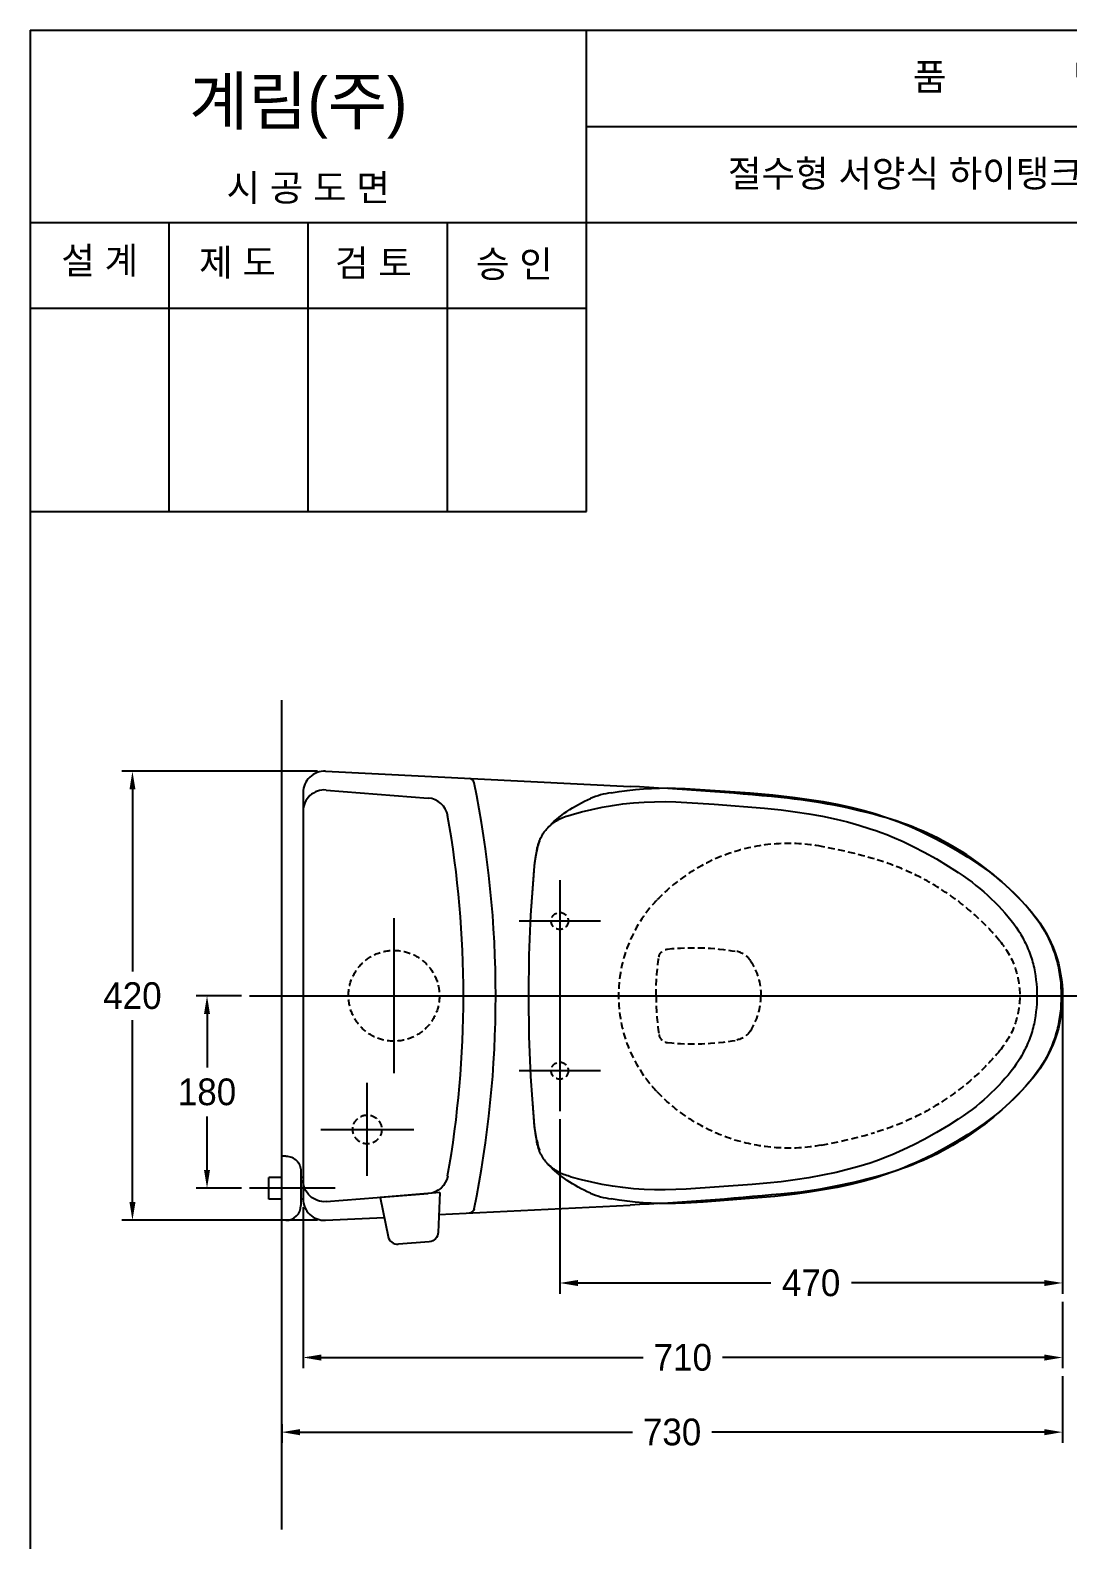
# Model space of a CAD drawing. Header units: millimetres. Extents: x 0 to 3800, y -67 to 2530.
# Drawn here: x 0 to 970, y 1118 to 2530 of the extents above; entities that cross this region are included whole.
import ezdxf
from ezdxf.enums import TextEntityAlignment as Align
from ezdxf.lldxf.tags import DXFTag

# ---------------------------------------------------------------- set-up
doc = ezdxf.new("R2010")
doc.units = ezdxf.units.MM
doc.linetypes.add('DASHED2', pattern=[9.525, 6.35, -3.175])
for name, color, linetype in [('TEXT', 7, 'Continuous'), ('내부선 및 부속', 4, 'Continuous'), ('도각라인', 255, 'Continuous'), ('외형선', 3, 'Continuous'), ('점선', 6, 'DASHED2'), ('중심선', 1, 'DASHED'), ('치수선', 7, 'Continuous')]:
    doc.layers.add(name, color=color, linetype=linetype)
doc.styles.add('____', font='')
doc.styles.add('타이틀', font='H2GTRM.TTF', dxfattribs={"height": 25})
doc.styles.get('____').set_extended_font_data('굴림')
tags = doc.linetypes.add('DASHDOT', pattern=[70, 31, -13, 13, -13]).pattern_tags.tags
tags[10:11] = [DXFTag(74, 4), DXFTag(75, 0), DXFTag(340, '0'), DXFTag(46, 0.0), DXFTag(50, 0.0), DXFTag(44, 0.0), DXFTag(45, 0.0)]
tags[8:9] = [DXFTag(74, 4), DXFTag(75, 0), DXFTag(340, '0'), DXFTag(46, 0.0), DXFTag(50, 0.0), DXFTag(44, 0.0), DXFTag(45, 0.0)]
tags[6:7] = [DXFTag(74, 4), DXFTag(75, 0), DXFTag(340, '0'), DXFTag(46, 0.0), DXFTag(50, 0.0), DXFTag(44, 0.0), DXFTag(45, 0.0)]
tags[4:5] = [DXFTag(74, 4), DXFTag(75, 0), DXFTag(340, '0'), DXFTag(46, 0.0), DXFTag(50, 0.0), DXFTag(44, 0.0), DXFTag(45, 0.0)]
tags = doc.linetypes.add('DASHED', pattern=[25.72, 12.86, -12.86]).pattern_tags.tags
tags[6:7] = [DXFTag(74, 4), DXFTag(75, 0), DXFTag(340, '0'), DXFTag(46, 0.0), DXFTag(50, 0.0), DXFTag(44, 0.0), DXFTag(45, 0.0)]
tags[4:5] = [DXFTag(74, 4), DXFTag(75, 0), DXFTag(340, '0'), DXFTag(46, 0.0), DXFTag(50, 0.0), DXFTag(44, 0.0), DXFTag(45, 0.0)]
doc.dimstyles.new('MSADIM', dxfattribs={"dimtxt": 33, "dimasz": 17, "dimexe": 10, "dimexo": 7.5, "dimgap": 10, "dimtad": 0, "dimtih": 1, "dimtoh": 1, "dimdec": 0, "dimzin": 1, "dimdsep": 46, "dimtxsty": '____', "dimcen": 11.25, "dimadec": 0, "dimazin": 0, "dimtfac": 1, "dimtdec": 0, "dimtix": 1, "dimtmove": 0, "dimatfit": 3, "dimfxl": 1, "dimtolj": 1, "dimtzin": 1, "dimarcsym": 0})

# ---------------------------------------------------------------- blocks, each defined once
blk = doc.blocks.new('*D13')
at = {"layer": '치수선', "color": 0, "linetype": 'Continuous', "lineweight": -2, "transparency": 16777216}
for p, q in [((965.1, 1619.4), (965.1, 1348.3)), ((495.1, 1511.4), (495.1, 1348.3)), ((512.1, 1358.3), (692.5, 1358.3)), ((948.1, 1358.3), (767.8, 1358.3))]:
    blk.add_line(p, q, dxfattribs=at)
at = {"layer": '치수선', "color": 0, "linetype": 'Continuous', "transparency": 16777216}
for points in [[(512.1, 1361.1), (512.1, 1355.4), (495.1, 1358.3)], [(948.1, 1361.1), (948.1, 1355.4), (965.1, 1358.3)]]:
    blk.add_solid(points, dxfattribs=at)
at = {"layer": '치수선', "color": 0, "linetype": 'Continuous', "transparency": 16777216, "insert": (730.1, 1358.3), "char_height": 25, "attachment_point": 5, "style": '____'}
blk.add_mtext('\\A1;470', dxfattribs=at)
blk = doc.blocks.new('*D14')
at = {"layer": '치수선', "color": 0, "linetype": 'Continuous', "lineweight": -2, "transparency": 16777216}
for p, q in [((255.1, 1429.1), (255.1, 1278.6)), ((965.1, 1340.8), (965.1, 1278.6)), ((272.1, 1288.6), (573, 1288.6)), ((948.1, 1288.6), (647.2, 1288.6))]:
    blk.add_line(p, q, dxfattribs=at)
at = {"layer": '치수선', "color": 0, "linetype": 'Continuous', "transparency": 16777216}
for points in [[(272.1, 1291.4), (272.1, 1285.7), (255.1, 1288.6)], [(948.1, 1291.4), (948.1, 1285.7), (965.1, 1288.6)]]:
    blk.add_solid(points, dxfattribs=at)
at = {"layer": '치수선', "color": 0, "linetype": 'Continuous', "transparency": 16777216, "insert": (610.1, 1288.6), "char_height": 25, "attachment_point": 5, "style": '____'}
blk.add_mtext('\\A1;710', dxfattribs=at)
blk = doc.blocks.new('*D15')
at = {"layer": '치수선', "color": 0, "linetype": 'Continuous', "lineweight": -2, "transparency": 16777216}
for p, q in [((965.1, 1271.1), (965.1, 1208.8)), ((235.1, 1226.4), (235.1, 1208.8)), ((252.1, 1218.8), (563, 1218.8)), ((948.1, 1218.8), (637.2, 1218.8))]:
    blk.add_line(p, q, dxfattribs=at)
at = {"layer": '치수선', "color": 0, "linetype": 'Continuous', "transparency": 16777216}
for points in [[(252.1, 1221.6), (252.1, 1215.9), (235.1, 1218.8)], [(948.1, 1221.6), (948.1, 1215.9), (965.1, 1218.8)]]:
    blk.add_solid(points, dxfattribs=at)
at = {"layer": '치수선', "color": 0, "linetype": 'Continuous', "transparency": 16777216, "insert": (600.1, 1218.8), "char_height": 25, "attachment_point": 5, "style": '____'}
blk.add_mtext('\\A1;730', dxfattribs=at)
blk = doc.blocks.new('*D16')
at = {"layer": '치수선', "color": 0, "linetype": 'Continuous', "lineweight": -2, "transparency": 16777216}
for p, q in [((197.6, 1626.9), (155.3, 1626.9)), ((165.3, 1609.9), (165.3, 1559.7)), ((165.3, 1463.9), (165.3, 1514)), ((197.6, 1446.9), (155.3, 1446.9))]:
    blk.add_line(p, q, dxfattribs=at)
at = {"layer": '치수선', "color": 0, "linetype": 'Continuous', "transparency": 16777216}
for points in [[(162.5, 1609.9), (168.1, 1609.9), (165.3, 1626.9)], [(162.5, 1463.9), (168.1, 1463.9), (165.3, 1446.9)]]:
    blk.add_solid(points, dxfattribs=at)
at = {"layer": '치수선', "color": 0, "linetype": 'Continuous', "transparency": 16777216, "insert": (165.3, 1536.9), "char_height": 25, "attachment_point": 5, "style": '____'}
blk.add_mtext('\\A1;180', dxfattribs=at)
blk = doc.blocks.new('*D17')
at = {"layer": '치수선', "color": 0, "linetype": 'Continuous', "lineweight": -2, "transparency": 16777216}
for p, q in [((268.6, 1836.9), (85.6, 1836.9)), ((95.6, 1819.9), (95.6, 1649.7)), ((95.6, 1433.9), (95.6, 1604.1)), ((268.6, 1416.9), (85.6, 1416.9))]:
    blk.add_line(p, q, dxfattribs=at)
at = {"layer": '치수선', "color": 0, "linetype": 'Continuous', "transparency": 16777216}
for points in [[(92.8, 1819.9), (98.4, 1819.9), (95.6, 1836.9)], [(92.8, 1433.9), (98.4, 1433.9), (95.6, 1416.9)]]:
    blk.add_solid(points, dxfattribs=at)
at = {"layer": '치수선', "color": 0, "linetype": 'Continuous', "transparency": 16777216, "insert": (95.6, 1626.9), "char_height": 25, "attachment_point": 5, "style": '____'}
blk.add_mtext('\\A1;420', dxfattribs=at)

msp = doc.modelspace()

# ---------------------------------------------------------------- linework, layer by layer
at = {"layer": '내부선 및 부속', "linetype": 'Continuous'}
for p, q in [((473.5, 1491.5), (473.6, 1491.6)), ((473.6, 1491.6), (473.7, 1491.4)), ((239.1, 1476.9), (235.1, 1476.9)), ((223.1, 1436.6), (223.1, 1457.1)), ((235.1, 1457.1), (223.1, 1457.1)), ((253.1, 1462.9), (253.1, 1430.9)), ((255.1, 1457.1), (253.1, 1457.1)), ((383, 1442.8), (381.4, 1405.5)), ((235.1, 1436.6), (223.1, 1436.6)), ((255.1, 1436.6), (253.1, 1436.6)), ((327.2, 1438.4), (334.6, 1401.8)), ((239.1, 1416.9), (235.1, 1416.9)), ((373.1, 1396.9), (344.2, 1394.6))]:
    msp.add_line(p, q, dxfattribs=at)
at = {"layer": '내부선 및 부속', "linetype": 'Continuous', "flags": 128}
for points in [[(484.2, 1784.4), (486, 1786.3), (487.8, 1788.1), (490, 1790.1), (492.2, 1792.1), (494.6, 1794), (496.9, 1795.8), (499.3, 1797.6), (501.8, 1799.3), (504.4, 1801.1), (507.1, 1802.7), (509.8, 1804.3), (512.5, 1805.9), (515.3, 1807.4), (518.1, 1808.8), (520.9, 1810.1), (523.8, 1811.4)], [(505.9, 1796.3), (515.4, 1798.9), (525, 1801.2), (534.7, 1803.2), (544.4, 1804.9), (554.2, 1806.3), (564, 1807.3), (573.9, 1808), (583.8, 1808.4), (593.6, 1808.5), (603.5, 1808.2), (639.3, 1806), (686.5, 1802.5), (702.2, 1800.7)], [(543.1, 1816.8), (550.6, 1818), (558.2, 1819), (565.9, 1819.8), (573.5, 1820.5), (580.9, 1820.9), (588.4, 1821.2), (595.8, 1821.3), (603.3, 1821.2), (612.4, 1820.8), (673.2, 1816.7), (694.3, 1814.8), (715.2, 1812.4)], [(715.2, 1812.4), (728.3, 1810.6), (741.4, 1808.5), (754.3, 1806.1), (767.2, 1803.3), (778.4, 1800.5), (789.5, 1797.3), (800.5, 1793.8), (805.9, 1791.9), (811.3, 1789.8), (816.8, 1787.7), (822.2, 1785.4), (827.6, 1783.1), (832.9, 1780.6), (843.5, 1775.4), (853.9, 1769.9), (865.3, 1763.3), (876.6, 1756.4), (886.8, 1749.7), (891.9, 1746.3), (896.8, 1742.7), (900.7, 1739.7), (904.6, 1736.6), (908.3, 1733.4), (912, 1730.2), (915.8, 1726.7), (919.6, 1723.1), (923.2, 1719.5), (926.8, 1715.7), (929.9, 1712.3), (933, 1708.7), (936, 1705.2), (938.9, 1701.5), (941.4, 1698.1), (943.8, 1694.7), (946.1, 1691.1), (947.2, 1689.3), (948.2, 1687.5), (950.1, 1684.1), (951.9, 1680.6), (953.6, 1677.1), (955.1, 1673.5), (956.5, 1669.9), (957.8, 1666.2), (959, 1662.5), (960, 1658.7), (960.5, 1656.8), (961, 1654.8), (961.8, 1650.9), (962.4, 1646.9), (963, 1642.9), (963.4, 1638.9), (963.7, 1634.9), (963.8, 1630.9), (963.9, 1626.9)], [(482.8, 1782.8), (483.5, 1783.6), (484.2, 1784.4), (484.7, 1784.9), (485.3, 1785.4), (485.8, 1786), (486.4, 1786.5), (486.9, 1787), (487.5, 1787.5), (488.1, 1787.9), (488.7, 1788.4), (489.3, 1788.9), (490, 1789.3), (490.6, 1789.7), (491.2, 1790.1), (491.9, 1790.6), (492.5, 1790.9), (493.2, 1791.3), (493.9, 1791.7), (494.5, 1792.1), (495.2, 1792.4), (495.9, 1792.7), (496.6, 1793.1), (498.1, 1793.7), (499.6, 1794.3), (501.1, 1794.8), (502.7, 1795.3), (505.9, 1796.3)], [(702.2, 1800.7), (715.1, 1799), (727.9, 1797.1), (740.8, 1794.8), (753.5, 1792.1), (764.2, 1789.5), (774.8, 1786.5), (785.3, 1783.2), (790.5, 1781.4), (795.7, 1779.6), (800.8, 1777.6), (805.9, 1775.5), (816, 1771.1), (826, 1766.3), (835.8, 1761.3), (847.2, 1754.9), (858.3, 1748.2), (867.6, 1742.3), (872.2, 1739.2), (876.7, 1736), (880.5, 1733.2), (884.2, 1730.2), (887.9, 1727.2), (891.5, 1724.1), (895.1, 1721), (898.5, 1717.7), (901.9, 1714.4), (905.2, 1711), (908.3, 1707.7), (911.3, 1704.4), (914.2, 1700.9), (917, 1697.4), (919.5, 1694.3), (921.8, 1691), (924, 1687.7), (925.1, 1686), (926.1, 1684.3), (927, 1682.7), (927.9, 1681), (928.8, 1679.4), (929.7, 1677.7), (930.5, 1676), (931.3, 1674.3), (932.1, 1672.6), (932.8, 1670.9), (933.5, 1669.1), (934.2, 1667.4), (934.8, 1665.6), (935.4, 1663.8), (936, 1662.1), (936.6, 1660.3), (937.1, 1658.5), (937.6, 1656.7), (938, 1654.8), (938.5, 1653), (939.2, 1649.3), (939.8, 1645.6), (940.3, 1641.9), (940.7, 1638.1), (941, 1634.4), (941.2, 1630.6), (941.2, 1626.9)], [(473.5, 1762.3), (474.1, 1765), (474.5, 1766.6), (474.9, 1768.3), (475.1, 1769.1), (475.4, 1769.9), (475.7, 1770.7), (476, 1771.5), (476.3, 1772.4), (476.7, 1773.3), (477.1, 1774.3), (477.7, 1775.3), (478.2, 1776.3), (478.8, 1777.3), (479.3, 1778.3), (480, 1779.2), (480.6, 1780.1), (481.3, 1781.1), (482, 1781.9), (482.8, 1782.8)], [(466.1, 1626.9), (466.6, 1665), (468.2, 1702.3), (471.1, 1744.3), (471.5, 1748.2), (471.9, 1751.7), (472.4, 1755.2), (473.5, 1762.2)], [(468.7, 1710.5), (471.2, 1743.9), (471.6, 1748.3), (472.2, 1752.9), (472.8, 1757.5), (473.6, 1762.1)], [(473.5, 1491.5), (472.1, 1500.5), (471.6, 1504.7), (469.5, 1530.3), (468.2, 1551.5), (466.6, 1589.2), (466.1, 1626.9)], [(941.2, 1626.9), (941.2, 1623.1), (941, 1619.4), (940.7, 1615.6), (940.3, 1611.9), (939.8, 1608.2), (939.2, 1604.5), (938.5, 1600.8), (938, 1599), (937.6, 1597.1), (937.1, 1595.3), (936.6, 1593.5), (936, 1591.7), (935.4, 1589.9), (934.8, 1588.2), (934.2, 1586.4), (933.5, 1584.7), (932.8, 1582.9), (932.1, 1581.2), (931.3, 1579.5), (930.5, 1577.8), (929.7, 1576.1), (928.8, 1574.4), (928, 1572.8), (927, 1571.1), (926.1, 1569.5), (925.1, 1567.8), (924, 1566.1), (921.8, 1562.8), (919.5, 1559.5), (917.1, 1556.3), (914.2, 1552.8), (911.3, 1549.4), (908.3, 1546.1), (905.2, 1542.8), (901.9, 1539.4), (898.5, 1536.1), (895.1, 1532.8), (891.5, 1529.6), (887.9, 1526.5), (884.3, 1523.5), (880.5, 1520.6), (876.7, 1517.8), (872.2, 1514.6), (867.7, 1511.5), (858.4, 1505.6), (847.2, 1498.9), (835.8, 1492.5), (826, 1487.4), (816.1, 1482.7), (806, 1478.3), (800.9, 1476.2), (795.7, 1474.2), (790.5, 1472.3), (785.3, 1470.5), (774.8, 1467.2), (764.2, 1464.3), (753.5, 1461.7), (740.8, 1459), (727.9, 1456.7), (715.1, 1454.7), (702.2, 1453)], [(963.9, 1626.9), (963.8, 1622.9), (963.7, 1618.8), (963.4, 1614.8), (963, 1610.8), (962.4, 1606.8), (961.8, 1602.9), (961, 1598.9), (960.5, 1597), (960, 1595), (959, 1591.3), (957.8, 1587.5), (956.5, 1583.9), (955.1, 1580.2), (953.6, 1576.7), (951.9, 1573.1), (950.1, 1569.6), (948.2, 1566.2), (947.2, 1564.4), (946.1, 1562.6), (943.8, 1559.1), (941.4, 1555.7), (938.9, 1552.3), (936, 1548.6), (933, 1545), (929.9, 1541.5), (926.8, 1538), (923.2, 1534.3), (919.6, 1530.6), (915.8, 1527.1), (912, 1523.6), (908.3, 1520.3), (904.6, 1517.2), (900.7, 1514.1), (896.8, 1511.1), (891.9, 1507.5), (886.8, 1504), (876.6, 1497.3), (865.3, 1490.4), (853.9, 1483.9), (843.5, 1478.3), (832.9, 1473.2), (827.6, 1470.7), (822.2, 1468.4), (816.8, 1466.1), (811.3, 1463.9), (805.9, 1461.9), (800.5, 1460), (789.5, 1456.4), (778.4, 1453.3), (767.2, 1450.5), (754.3, 1447.7), (741.4, 1445.3), (728.3, 1443.2), (715.2, 1441.3)], [(473.6, 1491.6), (472.8, 1496.2), (472.2, 1500.9), (471.6, 1505.5), (469.8, 1526.5)], [(483.2, 1470.5), (482.2, 1471.6), (481.8, 1472.1), (481.3, 1472.7), (480.9, 1473.3), (480.4, 1473.9), (480, 1474.5), (479.6, 1475.1), (478.9, 1476.3), (478.5, 1476.9), (478.2, 1477.5), (477.9, 1478.1), (477.5, 1478.7), (477.2, 1479.3), (476.9, 1479.9), (476.6, 1480.6), (476.3, 1481.3), (476.1, 1482), (475.8, 1482.7), (475.6, 1483.4), (475.3, 1484.1), (474.9, 1485.6), (474.5, 1487), (474.1, 1488.5), (473.8, 1490), (473.5, 1491.5)], [(505.9, 1457.4), (502.9, 1458.4), (501.4, 1458.8), (499.9, 1459.4), (498.5, 1459.9), (497, 1460.5), (496.3, 1460.8), (495.6, 1461.2), (494.9, 1461.5), (494.2, 1461.9), (493.6, 1462.2), (492.9, 1462.6), (492.2, 1463), (491.6, 1463.4), (490.9, 1463.8), (490.3, 1464.3), (489.6, 1464.7), (489, 1465.2), (488.4, 1465.6), (487.8, 1466.1), (487.2, 1466.6), (486.6, 1467.1), (486, 1467.6), (485.4, 1468.1), (484.9, 1468.7), (484.3, 1469.2), (483.7, 1469.8), (483.2, 1470.5)], [(523.8, 1442.3), (520.8, 1443.7), (517.9, 1445.1), (515.1, 1446.5), (512.3, 1448), (509.7, 1449.5), (507.1, 1451), (504.5, 1452.6), (501.9, 1454.3), (499.6, 1456), (497.2, 1457.7), (495, 1459.4), (492.7, 1461.3), (490.5, 1463.2), (488.4, 1465.1), (486.3, 1467.1), (484.3, 1469.2)], [(702.2, 1453), (688.6, 1451.5), (675.1, 1450.3), (613.4, 1446.1), (603.5, 1445.6), (593.6, 1445.3), (583.8, 1445.4), (573.9, 1445.8), (564, 1446.5), (554.2, 1447.5), (544.5, 1448.9), (534.7, 1450.5), (525.1, 1452.5), (515.5, 1454.8), (505.9, 1457.4)], [(715.2, 1441.3), (696.2, 1439.1), (629.1, 1434), (612.4, 1433), (603.3, 1432.6), (595.7, 1432.5), (588.1, 1432.6), (580.6, 1432.9), (573.1, 1433.3), (565.5, 1434), (558, 1434.8), (550.5, 1435.8), (543.1, 1437)]]:
    msp.add_lwpolyline(points, dxfattribs=at)
for points in [[(239.1, 1476.9, -0.414214), (253.1, 1462.9)], [(381.4, 1405.5, -0.379025), (373.1, 1396.9)]]:
    msp.add_lwpolyline(points, format="xyb", dxfattribs=at)
at = {"layer": '내부선 및 부속', "linetype": 'Continuous'}
for centre, radius, start, end in [((554.3, 1739.1), 78.5, 98.2384, 112.8611), ((528.9, 1752.8), 56.1, 160.3209, 170.2759), ((529.2, 1501), 56.3, 189.5652, 199.3325), ((555.2, 1517.9), 81.9, 247.4212, 261.4511), ((239.1, 1430.9), 14, 270, 360), ((343.4, 1403.6), 9, 191.4583, 274.49)]:
    msp.add_arc(centre, radius, start, end, dxfattribs=at)
at = {"layer": '도각라인', "color": 7}
for p, q in [((0, 2530), (0, 0)), ((0, 2530), (1800, 2530)), ((520, 2080), (520, 2530)), ((520, 2440), (1800, 2440)), ((0, 2350), (1800, 2350)), ((130, 2080), (130, 2350)), ((260, 2080), (260, 2350)), ((390, 2080), (390, 2350)), ((0, 2270), (520, 2270)), ((0, 2080), (520, 2080))]:
    msp.add_line(p, q, dxfattribs=at)
at = {"layer": '외형선', "linetype": 'Continuous'}
for p, q in [((235.1, 1127.7), (235.1, 1903.5)), ((276.1, 1836.9), (561, 1822.6)), ((255.1, 1816.9), (255.1, 1436.9)), ((276.7, 1819.3), (372.2, 1811.8)), ((276.7, 1434.4), (372.2, 1441.9)), ((383, 1442.8), (327.2, 1438.4)), ((382.1, 1422.2), (561, 1431.1)), ((276.1, 1416.9), (331, 1419.6))]:
    msp.add_line(p, q, dxfattribs=at)
at = {"layer": '외형선', "linetype": 'Continuous', "flags": 128}
for points in [[(937.3, 1703.7, -0.362125), (937.3, 1550)], [(937.3, 1550, -0.149206), (800.5, 1460.5)], [(276.7, 1434.4, -0.43736), (255.1, 1454.4)], [(390.3, 1458.4, -0.341705), (372.2, 1441.9)], [(701.8, 1441.5, -0.011768), (561, 1431.1)], [(415, 1427.6, -0.342483), (410.4, 1423.6)]]:
    msp.add_lwpolyline(points, format="xyb", dxfattribs=at)
at = {"layer": '외형선', "linetype": 'Continuous'}
for centre, radius, start, end in [((275.1, 1816.9), 20, 87.1411, 180), ((410.1, 1825.2), 5, 11.5197, 87.1415), ((-562.7, 1626.9), 997.9, 348.4803, 11.5197), ((411.3, -1173.6), 3000, 84.4445, 87.1415), ((275.1, 1799.4), 20, 85.5094, 180), ((370.6, 1791.9), 20, 10.0472, 85.5094), ((649.5, 1274.8), 540, 73.7584, 84.4445), ((-560.7, 1626.9), 965.8, 349.9528, 10.0472), ((722.2, 1524.4), 280, 39.8132, 73.7584), ((649.5, 1979), 540, 275.5555, 286.2416), ((275.1, 1436.9), 20, 180, 272.8591)]:
    msp.add_arc(centre, radius, start, end, dxfattribs=at)
at = {"layer": '점선', "flags": 128}
for points in [[(587.8, 1663, -0.340717), (595.8, 1670.6)], [(595.8, 1670.6, -0.070312), (660.1, 1668.4)], [(906.6, 1678.1, -0.362125), (906.6, 1575.7)], [(585.1, 1626.9, -0.037774), (587.8, 1663)], [(673.4, 1659.6, -0.145176), (683.1, 1626.9)], [(673.4, 1594.2, -0.207813), (660.1, 1585.4)], [(906.6, 1575.7, -0.149206), (789.3, 1498.9)], [(739.9, 1487.2, -0.253823), (585.7, 1537.5)]]:
    msp.add_lwpolyline(points, format="xyb", dxfattribs=at)
at = {"layer": '점선'}
for centre, radius in [((495.1, 1696.9), 8), ((340.1, 1626.9), 42.5), ((495.1, 1556.9), 8), ((315.1, 1501.9), 13.5)]:
    msp.add_circle(centre, radius, dxfattribs=at)
for centre, radius, start, end in [((709.2, 1599.4), 170, 79.5841, 136.5529), ((649.5, 1274.8), 500, 73.7584, 79.5841), ((722.2, 1524.4), 240, 39.8132, 73.7584), ((680.1, 1626.9), 130, 136.5529, 223.4471), ((656.7, 1648.7), 20, 33.0409, 79.9998), ((825.1, 1626.9), 240, 180, 188.653), ((623.1, 1626.9), 60, 326.9591, 0.0001), ((596.7, 1592.1), 9, 188.653, 263.9124), ((620.2, 1811.9), 230, 263.9124, 280.0002), ((649.5, 1979), 500, 280.4159, 286.2416)]:
    msp.add_arc(centre, radius, start, end, dxfattribs=at)
at = {"layer": '중심선', "linetype": 'DASHDOT'}
for p, q in [((495.1, 1734.9), (495.1, 1518.9)), ((340.1, 1699.4), (340.1, 1554.4)), ((457.1, 1696.9), (533.1, 1696.9)), ((205.1, 1626.9), (995.1, 1626.9)), ((457.1, 1556.9), (533.1, 1556.9)), ((315.1, 1458.4), (315.1, 1545.4)), ((271.6, 1501.9), (358.6, 1501.9)), ((285.1, 1446.9), (205.1, 1446.9))]:
    msp.add_line(p, q, dxfattribs=at)

# ---------------------------------------------------------------- texts
at = {"layer": 'TEXT', "style": '타이틀'}
for s, p in [('품             명', (915.7, 2486.4)), ('절수형 서양식 하이탱크 일체형 변기', (905.8, 2396)), ('시 공 도 면', (259.9, 2382.7)), ('설 계', (65, 2314.6)), ('제 도', (193.8, 2312.9)), ('검 토', (320.8, 2312.3)), ('승 인', (452.7, 2311.4))]:
    msp.add_text(s, height=25, dxfattribs=at).set_placement(p, align=Align.MIDDLE_CENTER)
msp.add_text('계림(주)', height=44, dxfattribs=at).set_placement((148.7, 2441.8))

# ---------------------------------------------------------------- dimensions: what is measured, and where the dimension line sits
at = {"layer": '치수선', "linetype": 'Continuous'}
for base, p1, p2, picture, middle in [((95.6, 1416.9), (276.1, 1836.9), (276.1, 1416.9), '*D17', (95.6, 1626.9)), ((165.3, 1446.9), (205.1, 1626.9), (205.1, 1446.9), '*D16', (165.3, 1536.9))]:
    dim = msp.add_linear_dim(base=base, p1=p1, p2=p2, angle=90, dimstyle='MSADIM', override={"dimtxt": 25}, dxfattribs=at)
    dim.commit()
    dim.dimension.update_dxf_attribs({"geometry": picture, "text_midpoint": middle, "dimtype": 160})
for base, p1, p2, picture, middle in [((965.1, 1358.3), (495.1, 1518.9), (965.1, 1626.9), '*D13', (730.1, 1358.3)), ((965.1, 1288.6), (255.1, 1436.6), (965.1, 1348.3), '*D14', (610.1, 1288.6)), ((235.1, 1218.8), (965.1, 1278.6), (235.1, 1233.9), '*D15', (600.1, 1218.8))]:
    dim = msp.add_linear_dim(base=base, p1=p1, p2=p2, dimstyle='MSADIM', override={"dimtxt": 25}, dxfattribs=at)
    dim.commit()
    dim.dimension.update_dxf_attribs({"geometry": picture, "text_midpoint": middle, "dimtype": 160})

doc.saveas('drawing.dxf')
